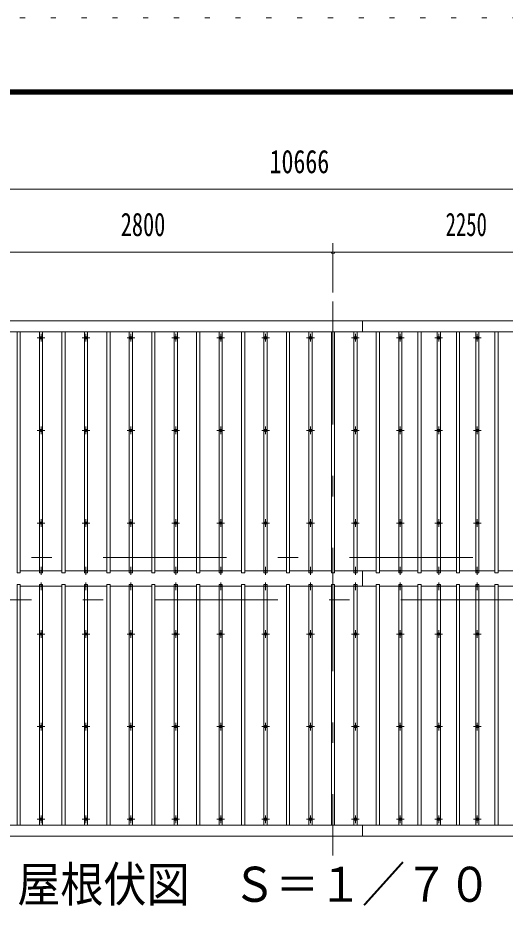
# Model space of a CAD drawing. Units: millimetres, scale not verified. Extents: x -31546 to 31551, y -14700 to 14700.
# Drawn here: x -4284 to -488, y 7701 to 14700 of the extents above; entities that cross this region are included whole.
import ezdxf
from ezdxf.enums import TextEntityAlignment as Align

# ---------------------------------------------------------------- set-up
doc = ezdxf.new("R2010")
doc.units = ezdxf.units.MM
doc.header["$LTSCALE"] = 80
doc.linetypes.add('USER3', pattern=[24, 12, -5, 2, -5])
doc.linetypes.add('USER4', pattern=[3, 0.5, -2.5])
for name, color, linetype, lineweight in [('0-2_1-07BOLD', 7, 'Continuous', 18), ('0-3_1-27CENTER', 3, 'USER3', 18), ('0-4_1-47THIN', 4, 'Continuous', 18), ('0-5_1-57DIM', 3, 'Continuous', 18), ('0-C_F-F1PAPER', 5, 'Continuous', 18), ('0-D_F-E_J_ADD', 5, 'USER4', 18)]:
    doc.layers.add(name, color=color, linetype=linetype, lineweight=lineweight)
doc.styles.add('ＭＳ ゴシック', font='')
doc.styles.get('ＭＳ ゴシック').set_extended_font_data('MS Gothic')

msp = doc.modelspace()

# ---------------------------------------------------------------- linework, layer by layer
at = {"layer": '0-2_1-07BOLD'}
for p, q in [((-1599.42, 12253.1), (-1599.42, 12340.54)), ((-7312.42, 12253.1), (3353.58, 12253.1)), ((-1599.42, 10271.05), (-1599.42, 10392.03)), ((3353.58, 8409.98), (-7312.42, 8409.98)), ((-1599.42, 8322.54), (-1599.42, 8409.98))]:
    msp.add_line(p, q, dxfattribs=at)
for points in [[(3353.58, 10377.02), (3353.58, 12340.54), (-7312.42, 12340.54), (-7312.42, 10377.02), (-7272.42, 10377.02), (-7272.42, 12253.1)], [(-7272.42, 8409.98), (-7272.42, 10286.06), (-7312.42, 10286.06), (-7312.42, 8322.54), (3353.58, 8322.54)]]:
    msp.add_lwpolyline(points, dxfattribs=at)
for centre in [(-4104.41, 12207.36), (-3754.42, 12207.36), (-3404.41, 12207.36), (-3054.42, 12207.36), (-2704.42, 12207.36), (-2354.42, 12207.36), (-2004.41, 12207.36), (-1654.41, 12207.36), (-1304.41, 12207.36), (-1004.41, 12207.36), (-704.41, 12207.36), (-4104.41, 11485.7), (-3754.42, 11485.7), (-3404.41, 11485.7), (-3054.42, 11485.7), (-2704.42, 11485.7), (-2354.42, 11485.7), (-2004.41, 11485.7), (-1654.41, 11485.7), (-1304.41, 11485.7), (-1004.41, 11485.7), (-704.41, 11485.7), (-4104.41, 10764.04), (-3754.42, 10764.04), (-3404.41, 10764.04), (-3054.42, 10764.04), (-2704.42, 10764.04), (-2354.42, 10764.04), (-2004.41, 10764.04), (-1654.41, 10764.04), (-1304.41, 10764.04), (-1004.41, 10764.04), (-704.41, 10764.04), (-4104.41, 9899.04), (-3754.42, 9899.04), (-3404.41, 9899.04), (-3054.42, 9899.04), (-2704.42, 9899.04), (-2354.42, 9899.04), (-2004.41, 9899.04), (-1654.41, 9899.04), (-1304.41, 9899.04), (-1004.41, 9899.04), (-704.41, 9899.04), (-4104.41, 9177.38), (-3754.42, 9177.38), (-3404.41, 9177.38), (-3054.42, 9177.38), (-2704.42, 9177.38), (-2354.42, 9177.38), (-2004.41, 9177.38), (-1654.41, 9177.38), (-1304.41, 9177.38), (-1004.41, 9177.38), (-704.41, 9177.38), (-4104.41, 8455.72), (-3754.42, 8455.72), (-3404.41, 8455.72), (-3054.42, 8455.72), (-2704.42, 8455.72), (-2354.42, 8455.72), (-2004.41, 8455.72), (-1654.41, 8455.72), (-1304.41, 8455.72), (-1004.41, 8455.72), (-704.41, 8455.72)]:
    msp.add_circle(centre, 10, dxfattribs=at)
for centre, start, end in [((-4104.41, 10380.99), 46.3961, 133.6039), ((-4104.41, 10401.99), 226.39838, 313.60162), ((-3754.42, 10380.99), 46.3961, 133.6039), ((-3754.42, 10401.99), 226.39838, 313.60162), ((-3404.41, 10380.99), 46.3961, 133.6039), ((-3404.41, 10401.99), 226.39838, 313.60162), ((-3054.42, 10380.99), 46.3961, 133.6039), ((-3054.42, 10401.99), 226.39838, 313.60162), ((-2704.42, 10380.99), 46.3961, 133.6039), ((-2704.42, 10401.99), 226.39838, 313.60162), ((-2354.42, 10380.99), 46.3961, 133.6039), ((-2354.42, 10401.99), 226.39838, 313.60162), ((-2004.41, 10380.99), 46.3961, 133.6039), ((-2004.41, 10401.99), 226.39838, 313.60162), ((-1654.41, 10380.99), 46.3961, 133.6039), ((-1654.41, 10401.99), 226.39838, 313.60162), ((-1304.41, 10380.99), 46.3961, 133.6039), ((-1304.41, 10401.99), 226.39838, 313.60162), ((-1004.41, 10380.99), 46.3961, 133.6039), ((-1004.41, 10401.99), 226.39838, 313.60162), ((-704.41, 10380.99), 46.3961, 133.6039), ((-704.41, 10401.99), 226.39838, 313.60162), ((-4104.41, 10261.09), 46.39838, 133.60162), ((-4104.41, 10282.09), 226.3961, 313.6039), ((-3754.42, 10261.09), 46.39838, 133.60162), ((-3754.42, 10282.09), 226.3961, 313.6039), ((-3404.41, 10261.09), 46.39838, 133.60162), ((-3404.41, 10282.09), 226.3961, 313.6039), ((-3054.42, 10261.09), 46.39838, 133.60162), ((-3054.42, 10282.09), 226.3961, 313.6039), ((-2704.42, 10261.09), 46.39838, 133.60162), ((-2704.42, 10282.09), 226.3961, 313.6039), ((-2354.42, 10261.09), 46.39838, 133.60162), ((-2354.42, 10282.09), 226.3961, 313.6039), ((-2004.41, 10261.09), 46.39838, 133.60162), ((-2004.41, 10282.09), 226.3961, 313.6039), ((-1654.41, 10261.09), 46.39838, 133.60162), ((-1654.41, 10282.09), 226.3961, 313.6039), ((-1304.41, 10261.09), 46.39838, 133.60162), ((-1304.41, 10282.09), 226.3961, 313.6039), ((-1004.41, 10261.09), 46.39838, 133.60162), ((-1004.41, 10282.09), 226.3961, 313.6039), ((-704.41, 10261.09), 46.39838, 133.60162), ((-704.41, 10282.09), 226.3961, 313.6039)]:
    msp.add_arc(centre, 14.5, start, end, dxfattribs=at)
at = {"layer": '0-3_1-27CENTER'}
for p, q in [((-1829.41, 12490.54), (-1829.41, 8172.54)), ((-4134.41, 12207.36), (-4074.41, 12207.36)), ((-4104.41, 12177.37), (-4104.41, 12237.37)), ((-3784.42, 12207.36), (-3724.42, 12207.36)), ((-3754.42, 12237.37), (-3754.42, 12177.37)), ((-3434.41, 12207.36), (-3374.42, 12207.36)), ((-3404.41, 12177.37), (-3404.41, 12237.37)), ((-3024.42, 12207.36), (-3084.42, 12207.36)), ((-3054.42, 12237.37), (-3054.42, 12177.37)), ((-2734.41, 12207.36), (-2674.42, 12207.36)), ((-2704.42, 12177.37), (-2704.42, 12237.37)), ((-2384.42, 12207.36), (-2324.42, 12207.36)), ((-2354.42, 12237.37), (-2354.42, 12177.37)), ((-2034.41, 12207.36), (-1974.41, 12207.36)), ((-2004.41, 12177.37), (-2004.41, 12237.37)), ((-1624.41, 12207.36), (-1684.41, 12207.36)), ((-1654.41, 12237.37), (-1654.41, 12177.37)), ((-1334.41, 12207.36), (-1274.41, 12207.36)), ((-1304.41, 12177.37), (-1304.41, 12237.37)), ((-1034.41, 12207.36), (-974.41, 12207.36)), ((-1004.41, 12177.37), (-1004.41, 12237.37)), ((-734.42, 12207.36), (-674.41, 12207.36)), ((-704.41, 12177.37), (-704.41, 12237.37)), ((-4074.41, 11485.7), (-4134.41, 11485.7)), ((-4104.41, 11515.7), (-4104.41, 11455.7)), ((-3784.42, 11485.7), (-3724.42, 11485.7)), ((-3754.42, 11455.7), (-3754.42, 11515.7)), ((-3374.42, 11485.7), (-3434.41, 11485.7)), ((-3404.41, 11515.7), (-3404.41, 11455.7)), ((-3024.42, 11485.7), (-3084.42, 11485.7)), ((-3054.42, 11455.7), (-3054.42, 11515.7)), ((-2674.42, 11485.7), (-2734.41, 11485.7)), ((-2704.42, 11515.7), (-2704.42, 11455.7)), ((-2384.42, 11485.7), (-2324.42, 11485.7)), ((-2354.42, 11455.7), (-2354.42, 11515.7)), ((-1974.41, 11485.7), (-2034.41, 11485.7)), ((-2004.41, 11515.7), (-2004.41, 11455.7)), ((-1624.41, 11485.7), (-1684.41, 11485.7)), ((-1654.41, 11515.7), (-1654.41, 11455.7)), ((-1274.41, 11485.7), (-1334.41, 11485.7)), ((-1304.41, 11455.7), (-1304.41, 11515.7)), ((-974.41, 11485.7), (-1034.41, 11485.7)), ((-1004.41, 11515.7), (-1004.41, 11455.7)), ((-674.41, 11485.7), (-734.42, 11485.7)), ((-704.41, 11455.7), (-704.41, 11515.7)), ((-4104.41, 10734.04), (-4104.41, 10794.04)), ((-3754.42, 10734.04), (-3754.42, 10794.04)), ((-3404.41, 10734.04), (-3404.41, 10794.04)), ((-3054.42, 10734.04), (-3054.42, 10794.04)), ((-2704.42, 10734.04), (-2704.42, 10794.04)), ((-2354.42, 10734.04), (-2354.42, 10794.04)), ((-2004.41, 10794.04), (-2004.41, 10734.04)), ((-1654.41, 10734.04), (-1654.41, 10794.04)), ((-1304.41, 10734.04), (-1304.41, 10794.04)), ((-1004.41, 10794.04), (-1004.41, 10734.04)), ((-704.41, 10734.04), (-704.41, 10794.04)), ((-4074.41, 10764.04), (-4134.41, 10764.04)), ((-3724.42, 10764.04), (-3784.42, 10764.04)), ((-3374.42, 10764.04), (-3434.41, 10764.04)), ((-3024.42, 10764.04), (-3084.42, 10764.04)), ((-2674.42, 10764.04), (-2734.41, 10764.04)), ((-2324.42, 10764.04), (-2384.42, 10764.04)), ((-1974.41, 10764.04), (-2034.41, 10764.04)), ((-1624.41, 10764.04), (-1684.41, 10764.04)), ((-1274.41, 10764.04), (-1334.41, 10764.04)), ((-974.41, 10764.04), (-1034.41, 10764.04)), ((-674.41, 10764.04), (-734.42, 10764.04)), ((-7459.41, 10496.54), (3500.59, 10496.54)), ((-4134.41, 10391.49), (-4074.41, 10391.49)), ((-4104.41, 10361.5), (-4104.41, 10421.49)), ((-3784.42, 10391.49), (-3724.42, 10391.49)), ((-3754.42, 10361.5), (-3754.42, 10421.49)), ((-3434.41, 10391.49), (-3374.42, 10391.49)), ((-3404.41, 10361.5), (-3404.41, 10421.49)), ((-3084.42, 10391.49), (-3024.42, 10391.49)), ((-3054.42, 10361.5), (-3054.42, 10421.49)), ((-2674.42, 10391.49), (-2734.41, 10391.49)), ((-2704.42, 10361.5), (-2704.42, 10421.49)), ((-2384.42, 10391.49), (-2324.42, 10391.49)), ((-2354.42, 10361.5), (-2354.42, 10421.49)), ((-2034.41, 10391.49), (-1974.41, 10391.49)), ((-2004.41, 10361.5), (-2004.41, 10421.49)), ((-1684.41, 10391.49), (-1624.41, 10391.49)), ((-1654.41, 10361.5), (-1654.41, 10421.49)), ((-1274.41, 10391.49), (-1334.41, 10391.49)), ((-1304.41, 10361.5), (-1304.41, 10421.49)), ((-1034.41, 10391.49), (-974.41, 10391.49)), ((-1004.41, 10361.5), (-1004.41, 10421.49)), ((-674.41, 10391.49), (-734.42, 10391.49)), ((-704.41, 10361.5), (-704.41, 10421.49)), ((-4104.41, 10241.59), (-4104.41, 10301.59)), ((-3754.42, 10301.59), (-3754.42, 10241.59)), ((-3404.41, 10241.59), (-3404.41, 10301.59)), ((-3054.42, 10301.59), (-3054.42, 10241.59)), ((-2704.42, 10241.59), (-2704.42, 10301.59)), ((-2354.42, 10301.59), (-2354.42, 10241.59)), ((-2004.41, 10241.59), (-2004.41, 10301.59)), ((-1654.41, 10301.59), (-1654.41, 10241.59)), ((-1304.41, 10241.59), (-1304.41, 10301.59)), ((-1004.41, 10301.59), (-1004.41, 10241.59)), ((-704.41, 10241.59), (-704.41, 10301.59)), ((-4134.41, 10271.59), (-4074.41, 10271.59)), ((-3784.42, 10271.59), (-3724.42, 10271.59)), ((-3434.41, 10271.59), (-3374.42, 10271.59)), ((-3024.42, 10271.59), (-3084.42, 10271.59)), ((-2734.41, 10271.59), (-2674.42, 10271.59)), ((-2384.42, 10271.59), (-2324.42, 10271.59)), ((-2034.41, 10271.59), (-1974.41, 10271.59)), ((-1624.41, 10271.59), (-1684.41, 10271.59)), ((-1334.41, 10271.59), (-1274.41, 10271.59)), ((-974.41, 10271.59), (-1034.41, 10271.59)), ((-734.42, 10271.59), (-674.41, 10271.59)), ((3500.59, 10166.54), (-7459.41, 10166.54)), ((-4134.41, 9899.04), (-4074.41, 9899.04)), ((-4104.41, 9929.04), (-4104.41, 9869.04)), ((-3784.42, 9899.04), (-3724.42, 9899.04)), ((-3754.42, 9929.04), (-3754.42, 9869.04)), ((-3434.41, 9899.04), (-3374.42, 9899.04)), ((-3404.41, 9929.04), (-3404.41, 9869.04)), ((-3084.42, 9899.04), (-3024.42, 9899.04)), ((-3054.42, 9929.04), (-3054.42, 9869.04)), ((-2734.41, 9899.04), (-2674.42, 9899.04)), ((-2704.42, 9929.04), (-2704.42, 9869.04)), ((-2384.42, 9899.04), (-2324.42, 9899.04)), ((-2354.42, 9929.04), (-2354.42, 9869.04)), ((-2034.41, 9899.04), (-1974.41, 9899.04)), ((-2004.41, 9869.04), (-2004.41, 9929.04)), ((-1684.41, 9899.04), (-1624.41, 9899.04)), ((-1654.41, 9929.04), (-1654.41, 9869.04)), ((-1334.41, 9899.04), (-1274.41, 9899.04)), ((-1304.41, 9929.04), (-1304.41, 9869.04)), ((-1034.41, 9899.04), (-974.41, 9899.04)), ((-1004.41, 9929.04), (-1004.41, 9869.04)), ((-734.42, 9899.04), (-674.41, 9899.04)), ((-704.41, 9929.04), (-704.41, 9869.04)), ((-4074.41, 9177.38), (-4134.41, 9177.38)), ((-4104.41, 9147.38), (-4104.41, 9207.38)), ((-3784.42, 9177.38), (-3724.42, 9177.38)), ((-3754.42, 9207.38), (-3754.42, 9147.38)), ((-3374.42, 9177.38), (-3434.41, 9177.38)), ((-3404.41, 9147.38), (-3404.41, 9207.38)), ((-3024.42, 9177.38), (-3084.42, 9177.38)), ((-3054.42, 9207.38), (-3054.42, 9147.38)), ((-2674.42, 9177.38), (-2734.41, 9177.38)), ((-2704.42, 9147.38), (-2704.42, 9207.38)), ((-2384.42, 9177.38), (-2324.42, 9177.38)), ((-2354.42, 9207.38), (-2354.42, 9147.38)), ((-1974.41, 9177.38), (-2034.41, 9177.38)), ((-2004.41, 9147.38), (-2004.41, 9207.38)), ((-1624.41, 9177.38), (-1684.41, 9177.38)), ((-1654.41, 9147.38), (-1654.41, 9207.38)), ((-1274.41, 9177.38), (-1334.41, 9177.38)), ((-1304.41, 9207.38), (-1304.41, 9147.38)), ((-974.41, 9177.38), (-1034.41, 9177.38)), ((-1004.41, 9147.38), (-1004.41, 9207.38)), ((-674.41, 9177.38), (-734.42, 9177.38)), ((-704.41, 9207.38), (-704.41, 9147.38)), ((-4104.41, 8485.72), (-4104.41, 8425.72)), ((-3754.42, 8425.72), (-3754.42, 8485.72)), ((-3404.41, 8485.72), (-3404.41, 8425.72)), ((-3054.42, 8425.72), (-3054.42, 8485.72)), ((-2704.42, 8485.72), (-2704.42, 8425.72)), ((-2354.42, 8425.72), (-2354.42, 8485.72)), ((-2004.41, 8485.72), (-2004.41, 8425.72)), ((-1654.41, 8425.72), (-1654.41, 8485.72)), ((-1304.41, 8485.72), (-1304.41, 8425.72)), ((-1004.41, 8425.72), (-1004.41, 8485.72)), ((-704.41, 8485.72), (-704.41, 8425.72)), ((-4074.41, 8455.72), (-4134.41, 8455.72)), ((-3784.42, 8455.72), (-3724.42, 8455.72)), ((-3374.42, 8455.72), (-3434.41, 8455.72)), ((-3024.42, 8455.72), (-3084.42, 8455.72)), ((-2674.42, 8455.72), (-2734.41, 8455.72)), ((-2384.42, 8455.72), (-2324.42, 8455.72)), ((-1974.41, 8455.72), (-2034.41, 8455.72)), ((-1624.41, 8455.72), (-1684.41, 8455.72)), ((-1274.41, 8455.72), (-1334.41, 8455.72)), ((-974.41, 8455.72), (-1034.41, 8455.72)), ((-674.41, 8455.72), (-734.42, 8455.72))]:
    msp.add_line(p, q, dxfattribs=at)
at = {"layer": '0-4_1-47THIN'}
for p, q in [((-4266.91, 10377.02), (-4266.91, 12253.1)), ((-4091.91, 12253.1), (-4091.91, 10377.02)), ((-3916.91, 12253.1), (-3916.91, 10377.02)), ((-3741.91, 10377.02), (-3741.91, 12253.1)), ((-3566.92, 10377.02), (-3566.92, 12253.1)), ((-3391.91, 12253.1), (-3391.91, 10377.02)), ((-3216.91, 10377.02), (-3216.91, 12253.1)), ((-3041.91, 10377.02), (-3041.91, 12253.1)), ((-2866.92, 10377.02), (-2866.92, 12253.1)), ((-2691.91, 10377.02), (-2691.91, 12253.1)), ((-2516.91, 12253.1), (-2516.91, 10377.02)), ((-2341.91, 12253.1), (-2341.91, 10377.02)), ((-2166.91, 10377.02), (-2166.91, 12253.1)), ((-1991.91, 10377.02), (-1991.91, 12253.1)), ((-1816.92, 12253.1), (-1816.92, 10377.02)), ((-1641.91, 10377.02), (-1641.91, 12253.1)), ((-1466.91, 10377.02), (-1466.91, 12253.1)), ((-1291.91, 10377.02), (-1291.91, 12253.1)), ((-1141.91, 12253.1), (-1141.91, 10377.02)), ((-991.91, 10377.02), (-991.91, 12253.1)), ((-841.91, 10377.02), (-841.91, 12253.1)), ((-691.91, 10377.02), (-691.91, 12253.1)), ((-541.91, 10377.02), (-541.91, 12253.1)), ((-4116.91, 10392.03), (-4266.91, 10392.03)), ((-3941.92, 10392.03), (-4091.91, 10392.03)), ((-3766.91, 10392.03), (-3916.91, 10392.03)), ((-3591.92, 10392.03), (-3741.91, 10392.03)), ((-3416.91, 10392.03), (-3566.92, 10392.03)), ((-3241.92, 10392.03), (-3391.91, 10392.03)), ((-3066.91, 10392.03), (-3216.91, 10392.03)), ((-2891.92, 10392.03), (-3041.91, 10392.03)), ((-2716.91, 10392.03), (-2866.92, 10392.03)), ((-2541.91, 10392.03), (-2691.92, 10392.03)), ((-2366.92, 10392.03), (-2516.91, 10392.03)), ((-2191.91, 10392.03), (-2341.92, 10392.03)), ((-2016.92, 10392.03), (-2166.91, 10392.03)), ((-1841.91, 10392.03), (-1991.91, 10392.03)), ((-1666.92, 10392.03), (-1816.92, 10392.03)), ((-1491.91, 10392.03), (-1641.91, 10392.03)), ((-1316.91, 10392.03), (-1466.91, 10392.03)), ((-1166.91, 10392.03), (-1291.91, 10392.03)), ((-1016.91, 10392.03), (-1141.91, 10392.03)), ((-866.91, 10392.03), (-991.91, 10392.03)), ((-716.91, 10392.03), (-841.91, 10392.03)), ((-566.91, 10392.03), (-691.91, 10392.03)), ((-416.91, 10392.03), (-541.91, 10392.03)), ((-4266.91, 10271.05), (-4116.91, 10271.05)), ((-4091.91, 10271.05), (-3941.92, 10271.05)), ((-3916.91, 10271.05), (-3766.91, 10271.05)), ((-3741.91, 10271.05), (-3591.92, 10271.05)), ((-3566.92, 10271.05), (-3416.91, 10271.05)), ((-3391.91, 10271.05), (-3241.92, 10271.05)), ((-3216.91, 10271.05), (-3066.91, 10271.05)), ((-3041.91, 10271.05), (-2891.92, 10271.05)), ((-2866.92, 10271.05), (-2716.91, 10271.05)), ((-2691.92, 10271.05), (-2541.91, 10271.05)), ((-2516.91, 10271.05), (-2366.92, 10271.05)), ((-2341.92, 10271.05), (-2191.91, 10271.05)), ((-2166.91, 10271.05), (-2016.92, 10271.05)), ((-1991.91, 10271.05), (-1841.91, 10271.05)), ((-1816.92, 10271.05), (-1666.92, 10271.05)), ((-1641.91, 10271.05), (-1491.91, 10271.05)), ((-1466.91, 10271.05), (-1316.91, 10271.05)), ((-1291.91, 10271.05), (-1166.91, 10271.05)), ((-1141.91, 10271.05), (-1016.91, 10271.05)), ((-991.91, 10271.05), (-866.91, 10271.05)), ((-841.91, 10271.05), (-716.91, 10271.05)), ((-691.91, 10271.05), (-566.91, 10271.05)), ((-541.91, 10271.05), (-416.91, 10271.05))]:
    msp.add_line(p, q, dxfattribs=at)
for points in [[(-4291.92, 12253.1), (-4291.92, 10377.02), (-4266.91, 10377.02)], [(-4091.91, 10377.02), (-4116.91, 10377.02), (-4116.91, 12253.1)], [(-3916.91, 10377.02), (-3941.92, 10377.02), (-3941.92, 12253.1)], [(-3766.91, 12253.1), (-3766.91, 10377.02), (-3741.91, 10377.02)], [(-3591.92, 12253.1), (-3591.92, 10377.02), (-3566.92, 10377.02)], [(-3391.91, 10377.02), (-3416.91, 10377.02), (-3416.91, 12253.1)], [(-3241.92, 12253.1), (-3241.92, 10377.02), (-3216.91, 10377.02)], [(-3066.91, 12253.1), (-3066.91, 10377.02), (-3041.91, 10377.02)], [(-2891.92, 12253.1), (-2891.92, 10377.02), (-2866.92, 10377.02)], [(-2716.91, 12253.1), (-2716.91, 10377.02), (-2691.91, 10377.02)], [(-2516.91, 10377.02), (-2541.91, 10377.02), (-2541.91, 12253.1)], [(-2341.91, 10377.02), (-2366.91, 10377.02), (-2366.91, 12253.1)], [(-2191.91, 12253.1), (-2191.91, 10377.02), (-2166.91, 10377.02)], [(-2016.91, 12253.1), (-2016.91, 10377.02), (-1991.91, 10377.02)], [(-1816.92, 10377.02), (-1841.92, 10377.02), (-1841.92, 12253.1)], [(-1666.91, 12253.1), (-1666.91, 10377.02), (-1641.91, 10377.02)], [(-1491.91, 12253.1), (-1491.91, 10377.02), (-1466.91, 10377.02)], [(-1316.91, 12253.1), (-1316.91, 10377.02), (-1291.91, 10377.02)], [(-1141.91, 10377.02), (-1166.91, 10377.02), (-1166.91, 12253.1)], [(-1016.91, 12253.1), (-1016.91, 10377.02), (-991.91, 10377.02)], [(-866.91, 12253.1), (-866.91, 10377.02), (-841.91, 10377.02)], [(-716.91, 12253.1), (-716.91, 10377.02), (-691.91, 10377.02)], [(-566.91, 12253.1), (-566.91, 10377.02), (-541.91, 10377.02)], [(-4266.91, 8409.98), (-4266.91, 10286.06), (-4291.92, 10286.06), (-4291.92, 8409.98)], [(-4091.91, 8409.98), (-4091.91, 10286.06), (-4116.91, 10286.06), (-4116.91, 8409.98)], [(-3916.91, 8409.98), (-3916.91, 10286.06), (-3941.92, 10286.06), (-3941.92, 8409.98)], [(-3741.91, 8409.98), (-3741.91, 10286.06), (-3766.91, 10286.06), (-3766.91, 8409.98)], [(-3566.92, 8409.98), (-3566.92, 10286.06), (-3591.92, 10286.06), (-3591.92, 8409.98)], [(-3391.91, 8409.98), (-3391.91, 10286.06), (-3416.91, 10286.06), (-3416.91, 8409.98)], [(-3216.91, 8409.98), (-3216.91, 10286.06), (-3241.92, 10286.06), (-3241.92, 8409.98)], [(-3041.91, 8409.98), (-3041.91, 10286.06), (-3066.91, 10286.06), (-3066.91, 8409.98)], [(-2866.92, 8409.98), (-2866.92, 10286.06), (-2891.92, 10286.06), (-2891.92, 8409.98)], [(-2691.91, 8409.98), (-2691.91, 10286.06), (-2716.91, 10286.06), (-2716.91, 8409.98)], [(-2516.91, 8409.98), (-2516.91, 10286.06), (-2541.91, 10286.06), (-2541.91, 8409.98)], [(-2341.91, 8409.98), (-2341.91, 10286.06), (-2366.91, 10286.06), (-2366.91, 8409.98)], [(-2166.91, 8409.98), (-2166.91, 10286.06), (-2191.91, 10286.06), (-2191.91, 8409.98)], [(-1991.91, 8409.98), (-1991.91, 10286.06), (-2016.91, 10286.06), (-2016.91, 8409.98)], [(-1816.92, 8409.98), (-1816.92, 10286.06), (-1841.92, 10286.06), (-1841.92, 8409.98)], [(-1641.91, 8409.98), (-1641.91, 10286.06), (-1666.91, 10286.06), (-1666.91, 8409.98)], [(-1466.91, 8409.98), (-1466.91, 10286.06), (-1491.91, 10286.06), (-1491.91, 8409.98)], [(-1291.91, 8409.98), (-1291.91, 10286.06), (-1316.91, 10286.06), (-1316.91, 8409.98)], [(-1141.91, 8409.98), (-1141.91, 10286.06), (-1166.91, 10286.06), (-1166.91, 8409.98)], [(-991.91, 8409.98), (-991.91, 10286.06), (-1016.91, 10286.06), (-1016.91, 8409.98)], [(-841.91, 8409.98), (-841.91, 10286.06), (-866.91, 10286.06), (-866.91, 8409.98)], [(-691.91, 8409.98), (-691.91, 10286.06), (-716.91, 10286.06), (-716.91, 8409.98)], [(-541.91, 8409.98), (-541.91, 10286.06), (-566.91, 10286.06), (-566.91, 8409.98)]]:
    msp.add_lwpolyline(points, dxfattribs=at)
at = {"layer": '0-5_1-57DIM'}
for p, q in [((-7312.42, 13365.54), (3353.58, 13365.54)), ((-1829.41, 12945.53), (-1829.41, 12560.54)), ((-4629.41, 12875.53), (-1829.41, 12875.53)), ((-1815.41, 12875.53), (-1843.41, 12875.53)), ((-1829.41, 12875.53), (420.59, 12875.53))]:
    msp.add_line(p, q, dxfattribs=at)
msp.add_arc((-1829.41, 12875.53), 14, 180, 0, dxfattribs=at)
at = {"layer": '0-C_F-F1PAPER'}
for points in [[(30851.13, -14000), (-9328.87, -14000), (-9328.87, 14140), (30851.13, 14140)], [(30847.63, -13996.5), (30847.63, 14136.5), (-9325.37, 14136.5), (-9325.37, -13996.5)], [(30844.13, -13993), (30844.13, 14133), (-9321.87, 14133), (-9321.87, -13993)], [(30840.63, -13989.5), (-9318.37, -13989.5), (-9318.37, 14129.5), (30840.63, 14129.5)], [(30837.13, -13986), (30837.13, 14126), (-9314.87, 14126), (-9314.87, -13986)], [(30833.63, -13982.5), (-9311.37, -13982.5), (-9311.37, 14122.5), (30833.63, 14122.5)], [(30830.13, -13979), (30830.13, 14119), (-9307.87, 14119), (-9307.87, -13979)], [(30826.63, -13975.5), (-9304.37, -13975.5), (-9304.37, 14115.5), (30826.63, 14115.5)], [(30823.13, -13972), (-9300.87, -13972), (-9300.87, 14112), (30823.13, 14112)], [(30819.63, -13968.5), (-9297.37, -13968.5), (-9297.37, 14108.5), (30819.63, 14108.5)], [(30816.13, -13965), (30816.13, 14105), (-9293.87, 14105), (-9293.87, -13965)]]:
    msp.add_lwpolyline(points, close=True, dxfattribs=at)
at = {"layer": '0-D_F-E_J_ADD'}
msp.add_lwpolyline([(31551.13, -14700), (-10028.87, -14700), (-10028.87, 14700), (31551.13, 14700)], close=True, dxfattribs=at)

# ---------------------------------------------------------------- texts
at = {"layer": '0-5_1-57DIM', "color": 7, "style": 'ＭＳ ゴシック'}
for s, height, width, p in [('10666', 182.3, 0.75, (-2323.3, 13435.54)), ('2800', 182.3, 0.7, (-3483.19, 12945.53)), ('2250', 182.3, 0.65, (-951.77, 12945.53)), ('屋根伏図\u3000Ｓ＝１／７０', 273.5, 0.9, (-4289.41, 7729.85))]:
    msp.add_text(s, height=height, dxfattribs=dict(at, width=width)).set_placement(p, align=Align.BOTTOM_LEFT)

doc.saveas('drawing.dxf')
